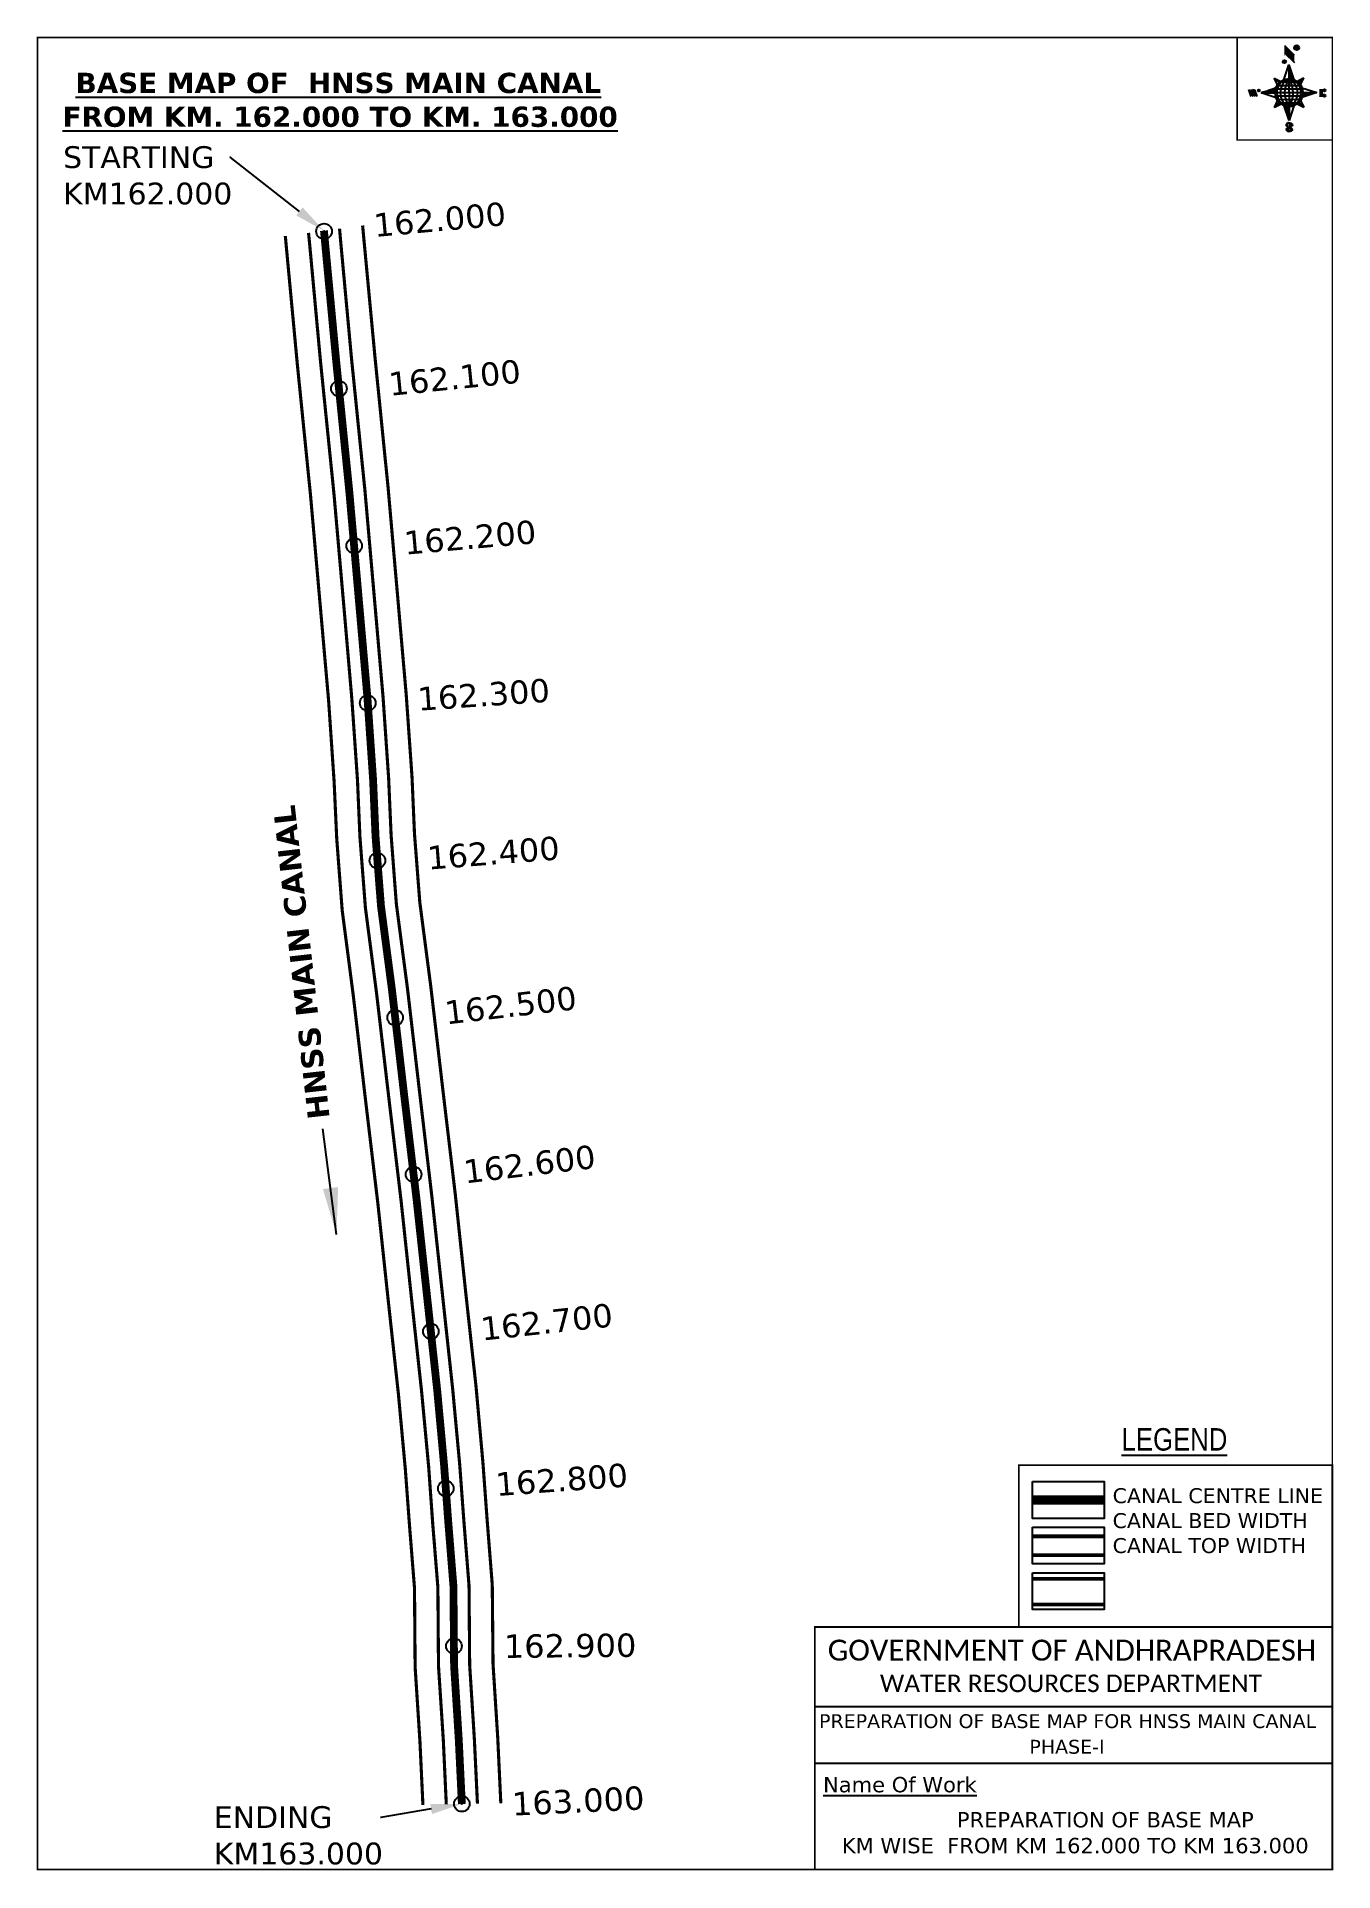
# Model space of a CAD drawing. Header units: inches. Extents: x 751124 to 751956, y 1670277 to 1671454.
import ezdxf
from ezdxf import colors
from ezdxf.entities.mleader import LeaderData, LeaderLine
from ezdxf.enums import TextEntityAlignment as Align
from ezdxf.math import Vec2, Vec3

# ---------------------------------------------------------------- set-up
doc = ezdxf.new("R2010")
doc.units = ezdxf.units.IN
doc.header["$MEASUREMENT"] = 0
doc.header["$PDMODE"] = 32
doc.header["$PDSIZE"] = 10
doc.linetypes.add('HIDDEN2', pattern=[0.1875, 0.125, -0.0625])
for name, color, linetype in [('AQUADUCT', 1, 'Continuous'), ('bord', 1, 'Continuous'), ('CANAL1', 1, 'Continuous'), ('CSMark', 72, 'Continuous'), ('DCBMS', 232, 'Continuous'), ('PAGE', 7, 'Continuous'), ('TEXT', 7, 'Continuous')]:
    doc.layers.add(name, color=color, linetype=linetype)
doc.styles.add('ARIALN', font='ARIALN_1.TTF')
doc.styles.get("Standard").update_dxf_attribs({"font": 'verdana_0.ttf'})
doc.dimstyles.get("Standard").update_dxf_attribs({"dimtxt": 0.18, "dimasz": 0.18, "dimexe": 0.18, "dimexo": 0.0625, "dimgap": 0.09, "dimtad": 0, "dimtih": 1, "dimtoh": 1, "dimdec": 4, "dimzin": 0, "dimdsep": 46, "dimtxsty": 'Standard', "dimcen": 0.09, "dimadec": 0, "dimazin": 0, "dimtfac": 1, "dimtdec": 4, "dimtofl": 0, "dimtmove": 0, "dimatfit": 3, "dimfxl": 0, "dimtolj": 1, "dimtzin": 0, "dimarcsym": 0})
pattern_1 = [(267.297113149, (-8720374.938, 50637915.138), (10.5367255337, -0.497431438), [])]
pattern_2 = [(357.297113149, (-8720374.938, 50637915.138), (0.497431438, 10.5367255337), [])]

# ---------------------------------------------------------------- blocks, each defined once
blk = doc.blocks.new('*X16')
at = {"color": 0, "linetype": 'Continuous'}
for p, q in [((6321.6, 240.5), (6322.3, 241.2)), ((6321.6, 240.3), (6322.3, 241)), ((6321.6, 240.1), (6322.3, 240.8)), ((6321.6, 239.9), (6322.4, 240.7)), ((6321.6, 239.8), (6322.4, 240.6)), ((6321.6, 239.6), (6322.5, 240.5)), ((6321.6, 239.4), (6322.5, 240.3)), ((6321.6, 239.2), (6322.6, 240.2)), ((6321.7, 239.1), (6322.6, 240.1)), ((6321.8, 240.8), (6322.4, 241.4)), ((6321.8, 239), (6322.7, 240)), ((6321.8, 239), (6322.8, 239.9)), ((6321.9, 238.9), (6322.9, 239.8)), ((6322, 238.8), (6323, 239.7)), ((6322.1, 241.3), (6322.4, 241.6)), ((6322.1, 238.7), (6323.1, 239.6)), ((6322.2, 238.6), (6323.1, 239.6)), ((6322.3, 238.5), (6323.2, 239.5)), ((6322.4, 238.5), (6323.3, 239.4)), ((6322.5, 238.4), (6323.4, 239.3)), ((6322.7, 238.4), (6323.6, 239.3)), ((6322.8, 238.3), (6323.7, 239.2)), ((6322.9, 238.3), (6323.8, 239.1)), ((6323.1, 238.2), (6323.9, 239.1)), ((6323.2, 238.2), (6324, 239)), ((6323.3, 238.2), (6324.2, 239)), ((6323.5, 238.1), (6324.3, 238.9)), ((6323.7, 238.1), (6324.4, 238.9)), ((6323.8, 238.1), (6324.6, 238.8)), ((6324.1, 238.2), (6324.7, 238.8)), ((6324.3, 238.3), (6324.9, 238.8)), ((6324.6, 238.3), (6325.1, 238.8)), ((6324.8, 238.4), (6325.2, 238.8)), ((6325.1, 238.5), (6325.4, 238.8)), ((6325.4, 238.6), (6325.6, 238.8))]:
    blk.add_line(p, q, dxfattribs=at)
blk = doc.blocks.new('*X15')
at = {"color": 0, "linetype": 'Continuous'}
for p, q in [((6324.4, 240.3), (6324.5, 240.4)), ((6324.6, 240.3), (6324.8, 240.5)), ((6324.7, 240.2), (6325, 240.5)), ((6324.8, 240.2), (6325.2, 240.6)), ((6325, 240.1), (6325.5, 240.6)), ((6325.1, 240.1), (6325.6, 240.6)), ((6325.2, 240), (6325.8, 240.6)), ((6325.3, 240), (6326, 240.6)), ((6325.4, 239.9), (6326.1, 240.6)), ((6325.5, 239.8), (6326.2, 240.5)), ((6325.6, 239.8), (6326.3, 240.5)), ((6325.7, 239.7), (6326.5, 240.4)), ((6325.9, 239.6), (6326.6, 240.3)), ((6326, 239.5), (6326.7, 240.3)), ((6326, 239.4), (6326.8, 240.2)), ((6326.1, 239.3), (6327, 240.2)), ((6326.2, 239.3), (6327.1, 240.1)), ((6326.3, 239.2), (6327.1, 240)), ((6326.4, 239.1), (6327.2, 239.9)), ((6326.5, 239), (6327.3, 239.8)), ((6326.5, 238.9), (6327.4, 239.7)), ((6326.6, 238.8), (6327.5, 239.6)), ((6326.7, 238.7), (6327.5, 239.5)), ((6326.8, 238.6), (6327.6, 239.4)), ((6326.8, 238.5), (6327.7, 239.3)), ((6326.8, 236.5), (6327.4, 237)), ((6326.9, 238.3), (6327.8, 239.2)), ((6326.9, 238.2), (6327.9, 239.1)), ((6326.9, 236.8), (6327.6, 237.4)), ((6327, 238.1), (6327.8, 239)), ((6327, 237.9), (6327.8, 238.8)), ((6327, 237.8), (6327.8, 238.6)), ((6327, 237.6), (6327.8, 238.4)), ((6327, 237.4), (6327.8, 238.2)), ((6327, 237.3), (6327.8, 238)), ((6327, 237.1), (6327.8, 237.9))]:
    blk.add_line(p, q, dxfattribs=at)
blk = doc.blocks.new('H')
at = {"layer": 'bord', "extrusion": (0.000427885, 0.004792, 0.999988)}
h = blk.add_hatch(dxfattribs=at)
h.set_pattern_fill('LINE', color=8, scale=84.387686, angle=-2.7029, style=0)
h.set_pattern_definition(pattern_2)
h.paths.add_polyline_path([(-492, 786, -0.090992), (-448, 775), (-486, 912)])
h = blk.add_hatch(dxfattribs=at)
h.set_pattern_fill('LINE', color=8, scale=84.387686, angle=-92.7029, style=0)
h.set_pattern_definition(pattern_1)
h.paths.add_polyline_path([(-625, 665, -0.090992), (-615, 710), (-751, 671)])
h = blk.add_hatch(dxfattribs=at)
h.set_pattern_fill('LINE', color=8, scale=84.387686, angle=-2.7029, style=0)
h.set_pattern_definition(pattern_2)
h.paths.add_polyline_path([(-504, 533, -0.090992), (-549, 543), (-510, 406)])
h = blk.add_hatch(dxfattribs=at)
h.set_pattern_fill('LINE', color=8, scale=84.387686, angle=-92.7029, style=0)
h.set_pattern_definition(pattern_1)
h.paths.add_polyline_path([(-246, 647), (-372, 653, -0.090992), (-382, 609)])
for p, q in [((-519, 1020, -1217), (-435, 927, -1216)), ((-516, 1087, -1217), (-432, 994, -1217)), ((-538, 774, -1216), (-487, 906, -1216)), ((-487, 906, -1216), (-493, 780, -1216)), ((-487, 906, -1216), (-448, 769, -1216)), ((-865, 701, -1215), (-847, 638, -1215)), ((-847, 700, -1215), (-829, 637, -1215)), ((-829, 699, -1215), (-811, 636, -1215)), ((-829, 699, -1215), (-811, 698, -1215)), ((-811, 698, -1215), (-794, 635, -1215)), ((-752, 665, -1215), (-615, 704, -1215)), ((-627, 794, -1216), (-567, 760, -1216)), ((-627, 794, -1216), (-584, 747, -1215)), ((-599, 731, -1215), (-627, 794, -1216)), ((-421, 753, -1216), (-359, 781, -1216)), ((-359, 781, -1216), (-405, 739, -1216)), ((-359, 781, -1216), (-392, 721, -1215)), ((-379, 693, -1215), (-246, 641, -1215)), ((-213, 669, -1215), (-217, 601, -1215)), ((-752, 665, -1215), (-625, 659, -1215)), ((-619, 614, -1215), (-752, 665, -1215)), ((-639, 526, -1214), (-606, 585, -1215)), ((-639, 526, -1214), (-593, 568, -1215)), ((-577, 553, -1215), (-639, 526, -1214)), ((-511, 400, -1214), (-549, 537, -1214)), ((-460, 533, -1215), (-511, 400, -1214)), ((-505, 527, -1214), (-511, 400, -1214)), ((-371, 513, -1214), (-431, 546, -1215)), ((-371, 513, -1214), (-414, 560, -1215)), ((-399, 576, -1215), (-371, 513, -1214)), ((-246, 641, -1215), (-383, 603, -1215)), ((-373, 647, -1215), (-246, 641, -1215)), ((-197, 600, -1215), (-194, 668, -1215))]:
    blk.add_line(p, q, dxfattribs=at)
at = {"layer": 'bord', "color": 8, "linetype": 'ByBlock', "extrusion": (0.000427885, 0.004792, 0.999988)}
for p, q in [((-375, 679, -1215), (-620, 691, -1215)), ((-386, 711, -1215), (-605, 722, -1215)), ((-411, 744, -1216), (-578, 752, -1216)), ((-493, 780, -1216), (-505, 527, -1214)), ((-373, 647, -1215), (-625, 659, -1215)), ((-378, 616, -1215), (-623, 628, -1215)), ((-392, 585, -1215), (-611, 595, -1215)), ((-420, 555, -1215), (-587, 562, -1215))]:
    blk.add_line(p, q, dxfattribs=at)
at = {"layer": 'bord', "extrusion": (0.000427885, 0.004792, 0.999988), "elevation": -1212}
for points, const_width in [([(-522, 960), (-516, 1093)], 1.61), ([(-434, 933), (-428, 1066)], 1.61), ([(-870, 707), (-846, 706)], 0.642), ([(-829, 643), (-821, 678)], 0.642), ([(-793, 641), (-782, 694)], 0.642), ([(-223, 676), (-174, 673)], 0.706), ([(-829, 643), (-855, 644)], 0.642), ([(-811, 642), (-784, 641)], 0.642), ([(-177, 605), (-226, 607)], 0.706), ([(-195, 645), (-185, 644)], 0.706)]:
    blk.add_lwpolyline(points, dxfattribs=dict(at, const_width=const_width))
for points, const_width in [([(-414, 1073, 1), (-398, 1058, 1)], 22.3), ([(-530, 950, 1), (-520, 939, 1)], 14.8), ([(-776, 697, 1), (-769, 690, 1)], 8.9), ([(-180, 618, 1), (-173, 611, 1)], 9.79), ([(-178, 667, 1), (-171, 660, 1)], 9.79), ([(-490, 362, 1), (-498, 369, 1)], 11.1), ([(-525, 322, 1), (-533, 329, 1)], 11.1)]:
    blk.add_lwpolyline(points, format="xyb", close=True, dxfattribs=dict(at, const_width=const_width))
for points in [[(-537, 317), (-531, 310), (-520, 307), (-505, 307), (-494, 310), (-486, 318), (-487, 326), (-491, 333), (-494, 336), (-503, 341), (-522, 347), (-530, 352), (-534, 355), (-537, 363), (-537, 373), (-530, 381), (-520, 384), (-504, 384), (-493, 380), (-487, 373)], [(-522, 348), (-526, 354), (-528, 361), (-528, 371), (-526, 375), (-521, 381), (-515, 384)], [(-505, 307), (-499, 312), (-497, 319), (-497, 327), (-501, 335), (-509, 343)]]:
    blk.add_lwpolyline(points, dxfattribs=at)
at = {"layer": 'bord', "extrusion": (0.000427885, 0.004792, 0.999988)}
for centre, radius in [((-406, 1065, -1212), 22.3), ((-525, 944, -1212), 14.8), ((-773, 694, -1212), 8.9), ((-498, 659, -1212), 127), ((-177, 615, -1212), 9.79), ((-174, 663, -1212), 9.79), ((-494, 365, -1212), 11.1), ((-529, 325, -1212), 11.1)]:
    blk.add_circle(centre, radius, dxfattribs=at)
at = {"layer": 'bord', "color": 8, "linetype": 'ByBlock', "extrusion": (0.000427885, 0.004792, 0.999988)}
for centre, radius, start, end in [((-482, 658, -1212), 128, 94.9254, 259.6691), ((-437, 656, -1212), 141, 113.2864, 241.308), ((-316, 651, -1212), 222, 142.5892, 212.0053), ((-560, 662, -1212), 141, 293.2864, 61.308), ((-681, 668, -1212), 222, 322.5892, 32.0053), ((-515, 660, -1212), 128, 274.9254, 79.6691)]:
    blk.add_arc(centre, radius, start, end, dxfattribs=at)
at = {"layer": 'bord', "extrusion": (0.000427885, 0.004792, 0.999988)}
for points in [[(-516, 1093, -1212), (-431, 1000, -1212), (-519, 1026, -1212), (-434, 933, -1212)], [(-864, 707, -1212), (-846, 706, -1212), (-846, 644, -1212), (-829, 643, -1212)], [(-829, 705, -1212), (-811, 704, -1212), (-811, 642, -1212), (-793, 641, -1212)], [(-193, 674, -1212), (-197, 606, -1212), (-213, 675, -1212), (-216, 607, -1212)]]:
    blk.add_solid(points, dxfattribs=at)
at = {"layer": 'bord', "extrusion": (0.000427885, 0.004792, 0.999988), "xscale": 7.977342409717546, "yscale": 7.977342408231451, "zscale": 7.977342408476333, "rotation": 138.0840426661453}
for name, p in [('*X15', (38301, -31929, -1212)), ('*X16', (38314, -31951, -1212))]:
    blk.add_blockref(name, p, dxfattribs=at)

msp = doc.modelspace()

# ---------------------------------------------------------------- linework, layer by layer
at = {"color": 3}
for p in [(751308.3, 1671328.9), (751317.8, 1671228), (751327.6, 1671127.2), (751336.3, 1671026.3), (751342.5, 1670925.2), (751353.9, 1670824.5), (751365.7, 1670723.9), (751376.8, 1670623.2), (751386.4, 1670522.4), (751391.6, 1670421.3), (751396.7, 1670320.1)]:
    msp.add_point(p, dxfattribs=at)
at = {"layer": 'CANAL1', "color": 200, "const_width": 2}
for points in [[(751283.4, 1671325.9), (751284, 1671319.4), (751291.1, 1671243.7), (751299.6, 1671159.3), (751306.3, 1671083.2), (751311.2, 1671027.6), (751314.7, 1670976.1), (751316.4, 1670939.2), (751319.9, 1670893.3), (751327, 1670838.8), (751335.3, 1670768), (751342.8, 1670705.2), (751349.5, 1670642.5), (751356, 1670582.7), (751360.4, 1670535), (751363.1, 1670498.6), (751366.3, 1670458.5), (751366.7, 1670407.9), (751369.8, 1670360), (751371.7, 1670319.4)], [(751333, 1671332.6), (751333.8, 1671324), (751340.9, 1671248.6), (751349.4, 1671164), (751356.1, 1671087.6), (751361, 1671031.5), (751364.7, 1670978.9), (751366.3, 1670942.3), (751369.7, 1670898.5), (751376.7, 1670844.9), (751385, 1670773.9), (751392.5, 1670710.9), (751399.2, 1670647.9), (751405.8, 1670587.7), (751410.2, 1670539.1), (751412.9, 1670502.4), (751416.2, 1670460.7), (751416.7, 1670409.8), (751419.7, 1670362.8), (751421.7, 1670320.5)]]:
    msp.add_lwpolyline(points, dxfattribs=at)
at = {"layer": 'CANAL1', "color": 5, "const_width": 2}
for points in [[(751298.3, 1671327.9), (751299, 1671320.8), (751306, 1671245.2), (751314.6, 1671160.7), (751321.3, 1671084.5), (751326.1, 1671028.8), (751329.7, 1670977), (751331.3, 1670940.1), (751334.8, 1670894.9), (751341.9, 1670840.6), (751350.2, 1670769.8), (751357.7, 1670706.9), (751364.4, 1670644.1), (751370.9, 1670584.2), (751375.4, 1670536.2), (751378, 1670499.7), (751381.3, 1670459.1), (751381.7, 1670408.5), (751384.8, 1670360.9), (751386.7, 1670319.8)], [(751406.7, 1670320.2), (751404.7, 1670362), (751401.7, 1670409.2), (751401.3, 1670460), (751398, 1670501.3), (751395.3, 1670537.9), (751390.8, 1670586.2), (751384.3, 1670646.3), (751377.5, 1670709.2), (751370.1, 1670772.1), (751361.8, 1670843.1), (751354.7, 1670897), (751351.3, 1670941.3), (751349.7, 1670978.1), (751346.1, 1671030.4), (751341.2, 1671086.2), (751334.5, 1671162.6), (751325.9, 1671247.1), (751318.9, 1671322.6), (751318.2, 1671330.6)]]:
    msp.add_lwpolyline(points, dxfattribs=at)
at = {"layer": 'CANAL1', "color": 1, "linetype": 'HIDDEN2', "ltscale": 100, "const_width": 5}
msp.add_lwpolyline([(751308.2, 1671329.3), (751308.9, 1671321.7), (751316, 1671246.1), (751324.5, 1671161.6), (751331.2, 1671085.4), (751336.1, 1671029.6), (751339.7, 1670977.5), (751341.3, 1670940.7), (751344.8, 1670895.9), (751351.9, 1670841.8), (751360.1, 1670771), (751367.6, 1670708.1), (751374.4, 1670645.2), (751380.9, 1670585.2), (751385.3, 1670537.1), (751388, 1670500.5), (751391.3, 1670459.6), (751391.7, 1670408.9), (751394.7, 1670361.4), (751396.7, 1670320)], dxfattribs=at)
at = {"layer": 'CANAL1', "color": 1, "linetype": 'HIDDEN2', "ltscale": 100, "const_width": 6, "elevation": -0.4}
msp.add_lwpolyline([(751808.9, 1670515), (751762.9, 1670515)], dxfattribs=at)
at = {"layer": 'CANAL1', "color": 5, "const_width": 2.4, "elevation": -0.4}
for points in [[(751808.9, 1670491.7), (751762.9, 1670491.7)], [(751808.9, 1670479.7), (751762.9, 1670479.7)]]:
    msp.add_lwpolyline(points, dxfattribs=at)
at = {"layer": 'CANAL1', "color": 200, "const_width": 2.4, "elevation": -0.4}
for points in [[(751808.9, 1670464.5), (751762.9, 1670464.5)], [(751808.9, 1670448), (751762.9, 1670448)]]:
    msp.add_lwpolyline(points, dxfattribs=at)
at = {"layer": 'PAGE', "const_width": 1}
msp.add_lwpolyline([(751124.3, 1671453.3), (751124.3, 1670278), (751955.3, 1670278), (751955.3, 1671453.3), (751124.3, 1671453.3)], dxfattribs=at)
at = {"layer": 'PAGE'}
for points, const_width in [([(751955.3, 1671453.3), (751894.2, 1671453.3), (751894.2, 1671387.5), (751955.3, 1671387.5)], 1), ([(751955.3, 1670433.6), (751754.1, 1670433.6), (751754.1, 1670537.4), (751955.3, 1670537.4)], 1.2), ([(751623.2, 1670433.6), (751955.3, 1670433.6), (751955.3, 1670278), (751623.2, 1670278)], 1.2)]:
    msp.add_lwpolyline(points, close=True, dxfattribs=dict(at, const_width=const_width))
at = {"layer": 'PAGE', "elevation": -0.4}
for points in [[(751762.9, 1670526.8), (751808.9, 1670526.8), (751808.9, 1670503.2), (751762.9, 1670503.2)], [(751762.9, 1670497.5), (751808.9, 1670497.5), (751808.9, 1670474), (751762.9, 1670474)], [(751762.9, 1670468.2), (751808.9, 1670468.2), (751808.9, 1670444.7), (751762.9, 1670444.7)]]:
    msp.add_lwpolyline(points, close=True, dxfattribs=at)
at = {"layer": 'PAGE'}
for points in [[(751623.2, 1670382.6), (751955.3, 1670382.6)], [(751623.2, 1670346.3), (751955.3, 1670346.3)]]:
    msp.add_lwpolyline(points, dxfattribs=at)

# ---------------------------------------------------------------- block references
at = {"layer": 'AQUADUCT', "color": 1, "xscale": 0.0703495379661093, "yscale": 0.07034953800030053, "zscale": 0.07034953795990817, "rotation": 3.078330607406165}
msp.add_blockref('H', (751965, 1671373.8, 85.4), dxfattribs=at)

# ---------------------------------------------------------------- texts
at = {"layer": 'CANAL1', "insert": (751298.1, 1670757.6), "char_height": 14, "width": 205.129, "attachment_point": 1, "rotation": 96.382}
msp.add_mtext('\\pi0.96322;{\\fVerdana|b1|i0|c0|p34;HNSS MAIN CANAL}', dxfattribs=at)
at = {"layer": 'CSMark', "color": 1}
for s, rotation, p in [('162.000', 5.1795, (751340.1, 1671332.7)), ('162.100', 5.7671, (751349.7, 1671230.8)), ('162.200', 5.0084, (751359.5, 1671128.9)), ('162.300', 3.9562, (751368.2, 1671028.8)), ('162.400', 4.4331, (751374.5, 1670926.9)), ('162.500', 6.665, (751385.7, 1670827.5)), ('162.600', 6.781, (751397.8, 1670725.5)), ('162.700', 6.1995, (751408.8, 1670624.7)), ('162.800', 4.2, (751418.3, 1670525)), ('162.900', 0.5017, (751423.6, 1670421.2)), ('163.000', 2.7408, (751428.8, 1670320))]:
    msp.add_text(s, height=15, rotation=rotation, dxfattribs=at).set_placement(p, align=Align.MIDDLE_LEFT)
at = {"layer": 'PAGE', "extrusion": (0.000201441, 0.004807, 0.999988), "style": 'ARIALN'}
msp.add_text('%%ULEGEND', height=14.4, rotation=359.9999, dxfattribs=at).set_placement((751854, 1670533.9, 8181.5), align=Align.MIDDLE)
at = {"layer": 'PAGE', "extrusion": (0.000201441, 0.004807, 0.999988)}
for s, height, p in [('PREPARATION OF BASE MAP FOR HNSS MAIN CANAL', 8.878, (751625.9, 1670348.7, 8180.6)), ('%%UName Of Work', 9.822, (751628.5, 1670307.5, 8179.2))]:
    msp.add_text(s, height=height, rotation=359.9999, dxfattribs=at).set_placement(p)
for s, height, p in [('PHASE-I', 8.88, (751785, 1670336.7, 8180.5)), ('PREPARATION OF BASE MAP', 9.822, (751809.6, 1670289.9, 8179.3)), ('KM WISE  FROM KM 162.000 TO KM 163.000', 9.822, (751790.3, 1670273.3, 8179.3))]:
    msp.add_text(s, height=height, rotation=359.9999, dxfattribs=at).set_placement(p, align=Align.MIDDLE_CENTER)
at = {"layer": 'PAGE', "extrusion": (0.000201441, 0.004807, 0.999988), "attachment_point": 1, "text_direction": (1, -1e-06, -0.000201)}
for s, insert, char_height, width in [('CANAL CENTRE LINE CANAL BED WIDTH {\\H2.3741x; }CANAL TOP WIDTH{\\H1.9188x; }', (751814.3, 1670522.6, -0.4), 9.6, 168.926), ('\\pi3.5885;{\\fCalibri|b0|i0|c0|p34;\\H1.3333x;GOVERNMENT OF ANDHRAPRADESH\\P\\pi37.073;\\H0.83998x;WATER RESOURCES DEPARTMENT}', (751627.9, 1670425.4, -1.3), 10.059, 321.276)]:
    msp.add_mtext(s, dxfattribs=dict(at, insert=insert, char_height=char_height, width=width))
at = {"layer": 'TEXT', "color": 1, "insert": (751127, 1671430.6), "char_height": 13, "width": 379.826, "attachment_point": 1}
msp.add_mtext('\\pi21.755;{\\fVerdana|b1|i0|c0|p34;\\LBASE MAP OF  HNSS MAIN CANAL \\P\\pi13.452;FROM KM. 162.000 TO KM. 163.000}', dxfattribs=at)

# ---------------------------------------------------------------- leaders
at = {"layer": 'CANAL1'}
msp.add_leader([(751316.3, 1670685.4), (751307.4, 1670753.1)], dimstyle='Standard', override={"dimasz": 30, "dimgap": 0.09, "dimtad": 0}, dxfattribs=at)
at = {"layer": 'DCBMS', "color": 5}
ml = msp.add_multileader_mtext('Standard', dxfattribs=at)
ml.set_content('STARTING\\PKM162.000', color=5)
ml.set_leader_properties()
ml.build(insert=Vec2(0, 0))
ml.multileader.update_dxf_attribs({"dogleg_length": 0.36, "arrow_head_size": 20})
ctx = ml.context
ctx.base_point, ctx.char_height, ctx.arrow_head_size, ctx.landing_gap_size, ctx.plane_origin = Vec3(751140.8, 1671376.4), 14, 20, 0.09, Vec3(751817, 1671439.5)
notes = []
notes.append((ctx, [(0, (1, 1, 0), (751248.1, 1671376.4), (-1, 0), 0.36, [(0, [(751308.2, 1671329.3)], 0, [])])]))
ctx.mtext.insert, ctx.mtext.flow_direction = Vec3(751140.8, 1671383.5), 5
ml = msp.add_multileader_mtext('Standard', dxfattribs=at)
ml.set_content('ENDING \\PKM163.000', color=5)
ml.set_leader_properties()
ml.build(insert=Vec2(0, 0))
ml.multileader.update_dxf_attribs({"dogleg_length": 0.36, "arrow_head_size": 20})
ctx = ml.context
ctx.base_point, ctx.char_height, ctx.arrow_head_size, ctx.landing_gap_size, ctx.plane_origin = Vec3(751237.4, 1670311.4), 14, 20, 0.09, Vec3(751401.6, 1670345.5)
notes.append((ctx, [(0, (1, 1, 0), (751344.8, 1670311.4), (-1, 0), 0.36, [(0, [(751396.7, 1670320.1)], 0, [])])]))
ctx.mtext.insert, ctx.mtext.width, ctx.mtext.flow_direction = Vec3(751237.5, 1670318.6), 108.896, 5
for ctx, leaders in notes:
    for number, flags, end, landing, length, lines in leaders:
        leader = LeaderData()
        leader.index, (leader.has_last_leader_line, leader.has_dogleg_vector, leader.attachment_direction) = number, flags
        leader.last_leader_point, leader.dogleg_vector, leader.dogleg_length = Vec3(end), Vec3(landing), length
        for number, points, colour, breaks in lines:
            line = LeaderLine()
            line.index, line.vertices, line.color, line.breaks = number, Vec3.list(points), colors.encode_raw_color(colour), breaks
            leader.lines.append(line)
        ctx.leaders.append(leader)

doc.saveas('drawing.dxf')
